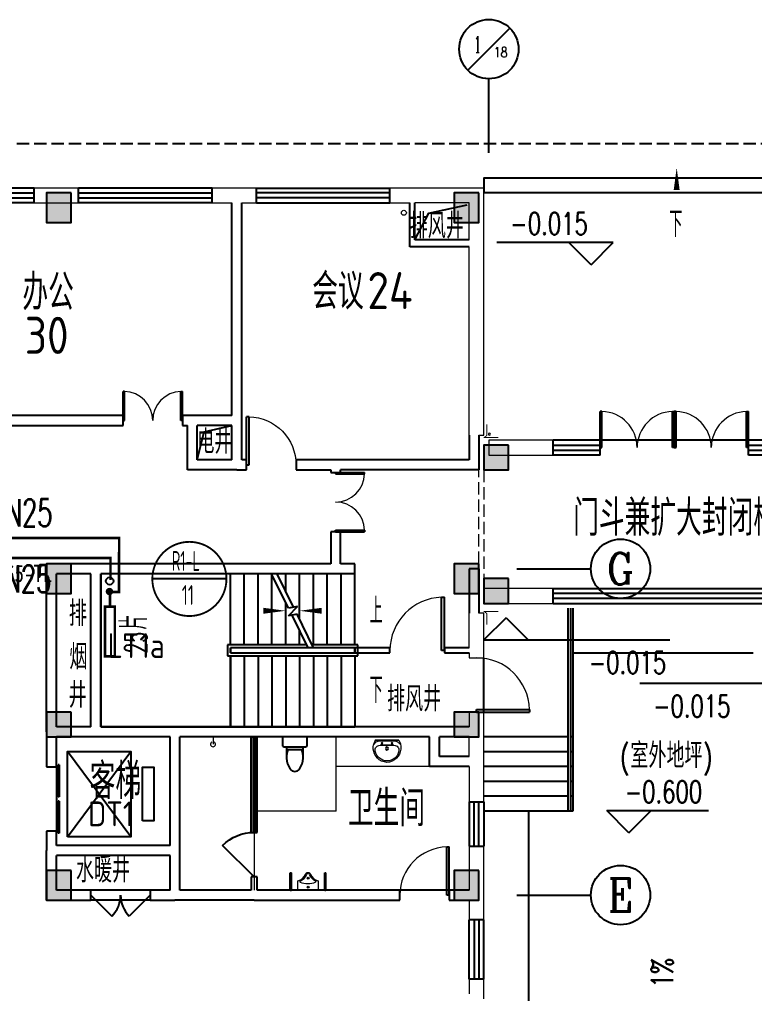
# Model space of a CAD drawing. Extents: x -70335 to 1144202, y 0 to 1100440.
# Drawn here: x 1048446 to 1063317, y 866563 to 886263 of the extents above; entities that cross this region are included whole.
import ezdxf
from ezdxf.enums import TextEntityAlignment as Align

# ---------------------------------------------------------------- set-up
doc = ezdxf.new("R2010")
doc.units = 0
doc.header["$LTSCALE"] = 1000
doc.linetypes.add('__DASH', pattern=[0.35, 0.25, -0.1])
doc.linetypes.add('DASH', pattern=[0.35, 0.25, -0.1])
for name, color, linetype in [('0-供暖管道管径标注', 4, 'Continuous'), ('2-房间名称', 7, 'Continuous'), ('3-建筑', 7, 'Continuous'), ('3-淡显', 8, 'Continuous'), ('AXIS_TEXT', 7, 'Continuous'), ('DIM_IDEN', 3, 'Continuous'), ('PIPE-暖供水', 1, 'Continuous'), ('PIPE-暖回支管', 4, 'DASH'), ('PIPE-暖回水', 1, 'DASH'), ('TEXT-散热器', 7, 'Continuous'), ('TH-散热器', 4, 'Continuous'), ('VPIPE-暖供水', 3, 'Continuous'), ('VPIPE-暖回水', 2, 'DASH'), ('抗震支吊架', 2, 'Continuous'), ('洁具', 7, 'Continuous')]:
    doc.layers.add(name, color=color, linetype=linetype)
doc.layers.add('3-深度淡显', color=252, linetype='Continuous', lineweight=0)
doc.styles.add('_TCH_AXIS', font='COMPLEX', dxfattribs={"bigfont": 'GBCBIG'})
doc.styles.add('_TCH_DIM', font='SIMPLEX', dxfattribs={"bigfont": 'GBCBIG'})
doc.styles.add('_THVAC_DIM', font='simplex.shx', dxfattribs={"width": 0.7, "height": 4.5, "bigfont": 'gbcbig.shx'})
doc.styles.add('A_DIM', font='simplex.shx', dxfattribs={"width": 0.7, "bigfont": 'gbcbig.shx'})
doc.styles.add('COMPLEX', font='COMPLEX')
doc.styles.add('kzcad', font='', dxfattribs={"width": 0.8})
doc.styles.get("Standard").update_dxf_attribs({"font": 'gbenor.shx', "bigfont": 'gbcbig.shx'})
doc.styles.add('设备标注', font='simplex.shx', dxfattribs={"width": 0.7, "bigfont": 'gbcbig.shx'})
doc.styles.get('kzcad').set_extended_font_data('SimSun')

# ---------------------------------------------------------------- blocks, each defined once
blk = doc.blocks.new('_E6')
for p, q in [((240, 0), (-240, 0)), ((-237, 0), (239, 0)), ((240, 0), (270, -79)), ((-213, -36), (-271, -91)), ((-240, 0), (-270, -79)), ((-179, -23), (181, -23)), ((141, -105), (-141, -105)), ((-141, -105), (141, -105)), ((217, -37), (274, -95))]:
    blk.add_line(p, q)
for centre, radius in [((-99, -65), 16.3), ((2, -172), 31.6), ((2, -172), 23), ((101, -65), 16.3)]:
    blk.add_circle(centre, radius)
for centre, radius, start, end in [((28, -152), 307, 166.1751, 244.7296), ((-141, -205), 100, 90, 190.5602), ((-179, -73), 50, 90, 133.181), ((-28, -152), 307, 297.0639, 13.8249), ((141, -205), 100, 349.4398, 90), ((181, -73), 50, 44.5607, 90), ((0, -179), 243, 190.5602, 349.4398), ((0, -201), 250, 245.8071, 296.4628), ((28, -152), 307, 266.589, 266.5936)]:
    blk.add_arc(centre, radius, start, end)
at = {"width": 0.8, "flags": 9}
for tag in ['XSIZE', 'YSIZE']:
    blk.add_attdef(tag, (0, 0), '', height=0.5, dxfattribs=at)
blk = doc.blocks.new('JB-LinYuTou')
blk.add_line((0, 0), (0, -150))
blk.add_arc((0, -150), 50, 120, 60)
blk = doc.blocks.new('$DorLib2D$00000001')
for p, q in [((0.45, 0.975), (0.5, 0.975)), ((0.45, 0), (0.45, 0.975)), ((0.5, 0), (0.5, 0.975)), ((0.5, 0), (0.45, 0))]:
    blk.add_line(p, q)
at = {"lineweight": 13}
blk.add_arc((0.475, 0), 0.975, 91.4693, 180, dxfattribs=at)
blk = doc.blocks.new('$DorLib2D$00000002')
for p, q in [((-0.5, 0), (-0.5, 0.4875)), ((-0.475, 0.4875), (-0.5, 0.4875)), ((-0.475, 0), (-0.475, 0.4875)), ((0.475, 0), (0.475, 0.4875)), ((0.475, 0.4875), (0.5, 0.4875)), ((0.5, 0), (0.5, 0.4875)), ((-0.5, 0), (-0.475, 0)), ((0.5, 0), (0.475, 0))]:
    blk.add_line(p, q)
at = {"lineweight": 13}
for centre, start, end in [((-0.4875, 0), 0, 88.53072), ((0.4875, 0), 91.46928, 180)]:
    blk.add_arc(centre, 0.4875, start, end, dxfattribs=at)
blk = doc.blocks.new('$plan$00002826')
at = {"layer": '洁具', "color": 7}
blk.add_line((-260, -140), (-260, 140), dxfattribs=at)
at = {"layer": '洁具'}
blk.add_line((-200, 170), (-200, -170), dxfattribs=at)
blk.add_lwpolyline([(-650, 92, 0.537872), (-650, -92, 0.149947), (-430, -170), (-200, -170), (-200, -220, 0.414214), (-170, -250), (-30, -250, 0.414214), (0, -220), (0, 220, 0.414214), (-30, 250), (-170, 250, 0.414214), (-200, 220), (-200, 170), (-430, 170, 0.149947)], format="xyb", close=True, dxfattribs=at)
at = {"layer": '洁具', "color": 7}
for centre, start, end in [((-413, -227), 67.4505, 91.4725), ((-413, 227), 268.6339, 292.5495)]:
    blk.add_arc(centre, 398, start, end, dxfattribs=at)
blk = doc.blocks.new('$TCHSYS$WIN2D')
for p, q in [((-0.5, 0.5), (0.5, 0.5)), ((-0.5, 0.5), (-0.5, -0.5)), ((0.5, 0.5), (0.5, -0.5)), ((0.5, 0.1667), (-0.5, 0.1667)), ((0.5, -0.1667), (-0.5, -0.1667)), ((-0.5, -0.5), (0.5, -0.5))]:
    blk.add_line(p, q)
blk = doc.blocks.new('$lvtry$00000222')
at = {"color": 0, "elevation": 0}
blk.add_lwpolyline([(-205, -191), (-205, 0), (205, 0), (205, -191, 0.268068), (51, -323, -0.317765), (0, -360, -0.317765), (-51, -323, 0.268068)], format="xyb", close=True, dxfattribs=at)
at = {"color": 0}
for centre in [(0, -60, 0), (0, -242, 0)]:
    blk.add_circle(centre, 20, dxfattribs=at)
for centre, radius, start, end in [((-152, -175, 0), 10, 114.1084, 248.1394), ((5, -526, 0), 395, 66.6675, 114.1084), ((-243, -401, 0), 233, 19.2639, 68.1394), ((243, -401, 0), 233, 110.4941, 160.7361), ((158, -173, 0), 10, 290.4941, 66.6675), ((0, -316, 0), 24, 199.2639, 269.4998), ((0, -316, 0), 24, 270.5002, 340.7361)]:
    blk.add_arc(centre, radius, start, end, dxfattribs=at)
for p in [(0, -60, 0), (0, -242, 0)]:
    blk.add_point(p, dxfattribs=at)
blk = doc.blocks.new('$DorLib2D$00000114')
at = {"color": 0}
blk.add_line((0.5, 0), (-0.207, 0.707), dxfattribs=at)
blk.add_arc((0.5, 0), 1, 135, 180, dxfattribs=at)
blk = doc.blocks.new('$DorLib2D$00000116')
at = {"color": 0}
for p, q in [((-0.5, 0), (-0.146, 0.354)), ((0.5, 0), (0.146, 0.354))]:
    blk.add_line(p, q, dxfattribs=at)
for centre, start, end in [((-0.5, 0), 0, 45), ((0.5, 0), 135, 180)]:
    blk.add_arc(centre, 0.5, start, end, dxfattribs=at)
blk = doc.blocks.new('$DORLIB2D$00000127')
at = {"color": 0}
for points in [[(-0.533, 0.795), (-0.533, 0.69)], [(-0.033, 0.795), (-0.533, 0.795)], [(-0.033, 0.795), (-0.033, 0.69)], [(0.533, 0.795), (0.033, 0.795)], [(0.033, 0.795), (0.033, 0.69)], [(0.533, 0.795), (0.533, 0.69)], [(-0.033, 0.69), (-0.533, 0.69)], [(0.533, 0.69), (0.033, 0.69)], [(0.5, 0.5), (-0.5, 0.5)]]:
    blk.add_lwpolyline(points, dxfattribs=at)
blk = doc.blocks.new('_AXISO')
blk.add_circle((0, 0), 0.5)
at = {"layer": 'AXIS_TEXT', "style": 'COMPLEX', "width": 1.041667}
blk.add_attdef('A', text='', height=0.56, dxfattribs=at).set_placement((-0.25, -0.28), (0.25, -0.28), align=Align.FIT)

msp = doc.modelspace()

# ---------------------------------------------------------------- hatches: boundary and pattern name
at = {"layer": '3-淡显'}
h = msp.add_hatch(color=256, dxfattribs=at)
h.dxf.hatch_style = 1
h.paths.add_polyline_path([(1049491.7, 882153.7), (1049491.7, 882753.7), (1048991.7, 882753.7), (1048991.7, 882153.7)])
h = msp.add_hatch(color=256, dxfattribs=at)
h.dxf.hatch_style = 1
h.paths.add_polyline_path([(1057741.7, 882753.7), (1057241.7, 882753.7), (1057241.7, 882153.7), (1057741.7, 882153.7)])
h = msp.add_hatch(color=256, dxfattribs=at)
h.dxf.hatch_style = 1
h.paths.add_polyline_path([(1057841.5, 877653.7), (1058341.5, 877653.7), (1058341.5, 877153.7), (1057841.5, 877153.7)])
h = msp.add_hatch(color=256, dxfattribs=at)
h.dxf.hatch_style = 1
h.paths.add_polyline_path([(1049491.7, 875253.7), (1048991.7, 875253.7), (1048991.7, 874653.7), (1049491.7, 874653.7)])
h = msp.add_hatch(color=256, dxfattribs=at)
h.dxf.hatch_style = 1
h.paths.add_polyline_path([(1057241.7, 874653.7), (1057741.7, 874653.7), (1057741.7, 875253.7), (1057241.7, 875253.7)])
h = msp.add_hatch(color=256, dxfattribs=at)
h.dxf.hatch_style = 1
h.paths.add_polyline_path([(1057840.5, 874953.7), (1058340.5, 874953.7), (1058340.5, 874453.7), (1057840.5, 874453.7)])
h = msp.add_hatch(color=256, dxfattribs=at)
h.dxf.hatch_style = 1
h.paths.add_polyline_path([(1049491.7, 872253.7), (1048991.7, 872253.7), (1048991.7, 871753.7), (1049491.7, 871753.7)])
h = msp.add_hatch(color=256, dxfattribs=at)
h.dxf.hatch_style = 1
h.paths.add_polyline_path([(1057741.7, 872253.7), (1057241.7, 872253.7), (1057241.7, 871753.7), (1057741.7, 871753.7)])
h = msp.add_hatch(color=256, dxfattribs=at)
h.dxf.hatch_style = 1
h.paths.add_polyline_path([(1049491.7, 869053.7), (1048991.7, 869053.7), (1048991.7, 868453.7), (1049491.7, 868453.7)])
h = msp.add_hatch(color=256, dxfattribs=at)
h.dxf.hatch_style = 1
h.paths.add_polyline_path([(1057741.7, 868453.7), (1057741.7, 869053.7), (1057241.7, 869053.7), (1057241.7, 868453.7)])
at = {"layer": 'VPIPE-暖回水', "linetype": 'DASH'}
msp.add_hatch(color=256, dxfattribs=at).paths.add_polyline_path([(1050265.8, 874768.2), (1050250.2, 874766.6), (1050235.3, 874761.7), (1050221.7, 874753.9), (1050210, 874743.4), (1050200.8, 874730.7), (1050194.5, 874716.4), (1050191.2, 874701), (1050191.2, 874685.4), (1050194.5, 874670), (1050200.8, 874655.7), (1050210, 874643), (1050221.7, 874632.5), (1050235.3, 874624.7), (1050250.2, 874619.8), (1050265.8, 874618.2), (1050281.4, 874619.8), (1050296.3, 874624.7), (1050309.9, 874632.5), (1050321.5, 874643), (1050330.7, 874655.7), (1050337.1, 874670), (1050340.4, 874685.4), (1050340.4, 874701), (1050337.1, 874716.4), (1050330.7, 874730.7), (1050321.5, 874743.4), (1050309.9, 874753.9), (1050296.3, 874761.7), (1050281.4, 874766.6)])

# ---------------------------------------------------------------- linework, layer by layer
at = {"layer": '2-房间名称'}
for p, q in [((1060458.5, 881753), (1058103, 881753)), ((1060008.5, 881303), (1059558.5, 881753)), ((1060008.5, 881303), (1060458.5, 881753)), ((1058288.7, 874164.2), (1057838.7, 873714.2)), ((1058288.7, 874164.2), (1058738.7, 873714.2)), ((1057838.7, 873714.2), (1061600.9, 873714.2)), ((1064574.1, 872835.7), (1060993, 872835.7))]:
    msp.add_line(p, q, dxfattribs=at)
at = {"layer": '2-房间名称', "color": 7}
msp.add_lwpolyline([(1061829.7, 868776.7, 0, 0, 0), (1061829.6, 865108.2, 0, 120, 0), (1061829.6, 865558.2, 0, 0, 0)], format="xyseb", dxfattribs=at)
at = {"layer": '3-建筑'}
for p, q in [((1057517.5, 885238.5), (1058366, 886087)), ((1057941.7, 883562.7), (1057941.7, 885062.7)), ((1065641.7, 882753.7), (1057841.7, 882753.7)), ((1052741.7, 878253.7), (1052741.7, 882553.7)), ((1052941.7, 878153.7), (1052941.7, 882553.7)), ((1056341.7, 881663.7), (1056341.7, 882553.7)), ((1056441.7, 881803.7), (1056441.7, 882553.7)), ((1057541.7, 881803.7), (1056441.7, 881803.7)), ((1057541.7, 881663.7), (1056341.7, 881663.7)), ((1050541.7, 878253.7), (1046841.7, 878253.7)), ((1050541.7, 878053.7), (1050541.7, 878253.7)), ((1051941.7, 878253.7), (1051741.7, 878253.7)), ((1051741.7, 878253.7), (1051741.7, 878053.7)), ((1052741.7, 878253.7), (1051941.7, 878253.7)), ((1046841.7, 878053.7), (1050541.7, 878053.7)), ((1051741.7, 878053.7), (1051841.7, 878053.7)), ((1051841.7, 877153.7), (1051841.7, 878053.7)), ((1052041.7, 877353.7), (1052041.7, 878053.7)), ((1052741.7, 878053.7), (1052041.7, 878053.7)), ((1052741.7, 877353.7), (1052741.7, 878053.7)), ((1052941.7, 877353.7), (1052941.7, 878153.7)), ((1057541.7, 877853.7), (1057541.7, 877353.7)), ((1057741.7, 877853.7), (1057741.7, 877153.7)), ((1061691.7, 877753.7), (1060191.7, 877753.7)), ((1063191.7, 877753.7), (1061691.7, 877753.7)), ((1052741.7, 877353.7), (1052041.7, 877353.7)), ((1053041.7, 877353.7), (1052941.7, 877353.7)), ((1053041.7, 877153.7), (1053041.7, 877353.7)), ((1054841.7, 877353.7), (1054041.7, 877353.7)), ((1054041.7, 877353.7), (1054041.7, 877153.7)), ((1057541.7, 877353.7), (1054841.7, 877353.7)), ((1052841.7, 877153.7), (1051841.7, 877153.7)), ((1052841.7, 877153.7), (1053041.7, 877153.7)), ((1054041.7, 877153.7), (1054741.7, 877153.7)), ((1054741.7, 877153.7), (1054741.7, 877103.7)), ((1054741.7, 877103.7), (1054941.7, 877103.7)), ((1054941.7, 877103.7), (1054941.7, 877153.7)), ((1057741.7, 877153.7), (1054941.7, 877153.7)), ((1054941.7, 875903.7), (1054741.7, 875903.7)), ((1054741.7, 875903.7), (1054741.7, 875253.7)), ((1054941.7, 875253.7), (1054941.7, 875903.7)), ((1049991.7, 875253.7), (1048991.7, 875253.7)), ((1048991.7, 871853.7), (1048991.7, 875253.7)), ((1054741.7, 875253.7), (1049991.7, 875253.7)), ((1055231.7, 875253.7), (1054941.7, 875253.7)), ((1055231.7, 875053.7), (1055231.7, 875253.7)), ((1057541.7, 875153.7), (1057541.7, 874253.7)), ((1057741.7, 875153.7), (1057541.7, 875153.7)), ((1057741.7, 875153.7), (1057741.7, 874253.7)), ((1058506.7, 875153.7), (1060006.7, 875153.7)), ((1049891.7, 875053.7), (1049191.7, 875053.7)), ((1049191.7, 871953.7), (1049191.7, 875053.7)), ((1049891.7, 871953.7), (1049891.7, 875053.7)), ((1052711.7, 875053.7), (1050091.7, 875053.7)), ((1050091.7, 875053.7), (1050091.7, 871953.7)), ((1054841.7, 875053.7), (1050091.7, 875053.7)), ((1050091.7, 871953.7), (1050091.7, 875053.7)), ((1053547, 875053.7), (1052711.7, 875053.7)), ((1052711.7, 873613.7), (1052711.7, 875053.7)), ((1052711.7, 873613.7), (1052711.7, 875053.7)), ((1052991.7, 873613.7), (1052991.7, 875053.7)), ((1053271.7, 873613.7), (1053271.7, 875053.7)), ((1053890.1, 874356.4), (1053547, 875053.7)), ((1053551.7, 873613.7), (1053551.7, 875044.2)), ((1055231.7, 875053.7), (1053658.5, 875053.7)), ((1053991.7, 874376.5), (1053658.5, 875053.7)), ((1053831.7, 874701.6), (1053831.7, 875053.7)), ((1054111.7, 874132.4), (1054111.7, 875053.7)), ((1054391.7, 873613.7), (1054391.7, 875053.7)), ((1054671.7, 873613.7), (1054671.7, 875053.7)), ((1055231.7, 875053.7), (1054841.7, 875053.7)), ((1054951.7, 873613.7), (1054951.7, 875053.7)), ((1055231.7, 873613.7), (1055231.7, 875053.7)), ((1053831.7, 873613.7), (1053831.7, 874475)), ((1053887.1, 874198.5), (1054073.3, 874392.6)), ((1054073.3, 874392.6), (1053890.1, 874356.4)), ((1059541.7, 874353.7), (1059541.7, 870253.7)), ((1059591.7, 874353.7), (1059591.7, 870253.7)), ((1059641.7, 874353.7), (1059641.7, 870253.7)), ((1054062.2, 874233.2), (1053887.1, 874198.5)), ((1054285, 873553.7), (1053960.6, 874213.1)), ((1054396.4, 873553.7), (1054062.2, 874233.2)), ((1054111.7, 873613.7), (1054111.7, 873905.9)), ((1054255.4, 873613.7), (1052651.7, 873613.7)), ((1052651.7, 873613.7), (1052651.7, 873393.7)), ((1054285, 873553.7), (1052711.7, 873553.7)), ((1054285, 873553.7), (1052711.7, 873553.7)), ((1052711.7, 873553.7), (1052711.7, 873453.7)), ((1052711.7, 873453.7), (1052711.7, 873553.7)), ((1055941.7, 873553.7), (1052711.7, 873553.7)), ((1052711.7, 873553.7), (1052711.7, 873453.7)), ((1055291.7, 873613.7), (1054366.9, 873613.7)), ((1055231.7, 873553.7), (1054396.4, 873553.7)), ((1055231.7, 873553.7), (1054396.4, 873553.7)), ((1055231.7, 873453.7), (1055231.7, 873553.7)), ((1055231.7, 873553.7), (1055231.7, 873453.7)), ((1055291.7, 873393.7), (1055291.7, 873613.7)), ((1055941.7, 873453.7), (1055941.7, 873553.7)), ((1057541.7, 873553.7), (1057041.7, 873553.7)), ((1057041.7, 873553.7), (1057041.7, 873453.7)), ((1052651.7, 873393.7), (1055291.7, 873393.7)), ((1052711.7, 873453.7), (1055231.7, 873453.7)), ((1052711.7, 873453.7), (1055231.7, 873453.7)), ((1052711.7, 873453.7), (1055941.7, 873453.7)), ((1052711.7, 873393.7), (1052711.7, 871953.7)), ((1052711.7, 871953.7), (1052711.7, 873393.7)), ((1052991.7, 873393.7), (1052991.7, 871953.7)), ((1053271.7, 873393.7), (1053271.7, 871953.7)), ((1053551.7, 873393.7), (1053551.7, 871953.7)), ((1053831.7, 873393.7), (1053831.7, 871953.7)), ((1054111.7, 873393.7), (1054111.7, 871953.7)), ((1054391.7, 873393.7), (1054391.7, 871953.7)), ((1054671.7, 873393.7), (1054671.7, 871953.7)), ((1054951.7, 873393.7), (1054951.7, 871953.7)), ((1055231.7, 873393.7), (1055231.7, 871953.7)), ((1057041.7, 873453.7), (1057541.7, 873453.7)), ((1057841.7, 872253.9), (1057841.7, 873353.9)), ((1049891.7, 871953.7), (1049191.7, 871953.7)), ((1050091.7, 871953.7), (1052711.7, 871953.7)), ((1051591.7, 871953.7), (1050091.7, 871953.7)), ((1053191.7, 871953.7), (1051591.7, 871953.7)), ((1052711.7, 871953.7), (1055231.7, 871953.7)), ((1056841.7, 871953.7), (1053191.7, 871953.7)), ((1057541.7, 871953.7), (1056841.7, 871953.7)), ((1048991.7, 871853.7), (1048991.7, 871148.2)), ((1049991.7, 871753.7), (1049191.7, 871753.7)), ((1049191.7, 871148.2), (1049191.7, 871753.7)), ((1051491.7, 871753.7), (1049991.7, 871753.7)), ((1051491.7, 869553.7), (1051491.7, 871753.7)), ((1051691.7, 869453.7), (1051691.7, 871753.7)), ((1053131.7, 871753.7), (1051691.7, 871753.7)), ((1053251.7, 871753.7), (1053131.7, 871753.7)), ((1056741.7, 871753.7), (1053251.7, 871753.7)), ((1056741.7, 871153.7), (1056741.7, 871753.7)), ((1056941.7, 871353.7), (1056941.7, 871753.7)), ((1057541.7, 871753.7), (1056941.7, 871753.7)), ((1059541.7, 871753.7), (1057841.7, 871753.7)), ((1059641.7, 871753.7), (1059591.7, 871753.7)), ((1049416.7, 869732.1), (1050696.7, 871458.6)), ((1050696.7, 869732.1), (1049416.7, 871458.6)), ((1057541.7, 871353.7), (1056941.7, 871353.7)), ((1048991.7, 871148.2), (1049191.7, 871148.2)), ((1057541.7, 871153.7), (1056741.7, 871153.7)), ((1049191.7, 869848.2), (1048991.7, 869848.2)), ((1048991.7, 869848.2), (1048991.7, 869453.7)), ((1049191.7, 869553.7), (1049191.7, 869848.2)), ((1051491.7, 869553.7), (1049191.7, 869553.7)), ((1048991.7, 868453.7), (1048991.7, 869453.7)), ((1051691.7, 868653.7), (1051691.7, 869453.7)), ((1049191.7, 868653.7), (1049191.7, 869353.7)), ((1051491.7, 869353.7), (1049191.7, 869353.7)), ((1051491.7, 868653.7), (1051491.7, 869353.7)), ((1053921.1, 868653.7), (1053921.1, 869003.7)), ((1053921.1, 869003.7), (1053946.1, 869003.7)), ((1053946.1, 868653.7), (1053946.1, 869003.7)), ((1054621.1, 868653.7), (1054621.1, 869003.7)), ((1054621.1, 869003.7), (1054646.1, 869003.7)), ((1054646.1, 868653.7), (1054646.1, 869003.7)), ((1053251.7, 868921.8), (1053131.7, 868921.8)), ((1053131.7, 868921.8), (1053131.7, 868653.7)), ((1053251.7, 868653.7), (1053251.7, 868921.8)), ((1049891.7, 868653.7), (1049191.7, 868653.7)), ((1051091.7, 868653.7), (1049891.7, 868653.7)), ((1049891.7, 868453.7), (1049891.7, 868653.7)), ((1051491.7, 868653.7), (1051091.7, 868653.7)), ((1051091.7, 868653.7), (1051091.7, 868453.7)), ((1053131.7, 868653.7), (1051691.7, 868653.7)), ((1056141.7, 868653.7), (1053251.7, 868653.7)), ((1053921.1, 868653.7), (1053946.1, 868653.7)), ((1054621.1, 868653.7), (1054646.1, 868653.7)), ((1056141.7, 868453.7), (1056141.7, 868653.7)), ((1057141.7, 868653.7), (1056141.7, 868653.7)), ((1057541.7, 868653.7), (1057141.7, 868653.7)), ((1057141.7, 868653.7), (1057141.7, 868453.7)), ((1048991.7, 868453.7), (1049891.7, 868453.7)), ((1051091.7, 868453.7), (1049891.7, 868453.7)), ((1051091.7, 868453.7), (1051591.7, 868453.7)), ((1053191.7, 868453.7), (1051591.7, 868453.7)), ((1053191.7, 868453.7), (1056141.7, 868453.7)), ((1057141.7, 868453.7), (1057541.7, 868453.7)), ((1058506.7, 868553.7), (1060006.7, 868553.7))]:
    msp.add_line(p, q, dxfattribs=at)
for points in [[(1061741.7, 882546.5, 0, 0, 0), (1061741.7, 883263.5, 0, 120, 0), (1061741.7, 882813.5, 0, 0, 0)], [(1055371.7, 872703.7, 0, 0, 0), (1051401.7, 872703.7, 0, 0, 0), (1051401.7, 874303.7, 0, 0, 0), (1053831.7, 874303.7, 0, 120, 0), (1053381.7, 874303.7, 0, 0, 0)], [(1055371.7, 874303.7, 0, 0, 0), (1054111.7, 874303.7, 0, 120, 0), (1054561.7, 874303.7, 0, 0, 0)]]:
    msp.add_lwpolyline(points, format="xyseb", dxfattribs=at)
for points in [[(1065641.7, 882753.7), (1065641.7, 883053.7), (1057841.7, 883053.7), (1057841.7, 882753.7)], [(1056441.7, 881803.7), (1056724.7, 882342.4), (1057501.7, 882513.7)], [(1052041.7, 877353.7), (1052180.8, 877919.6), (1052741.7, 878053.7)], [(1059541.7, 871453.7), (1057841.7, 871453.7)], [(1059641.7, 871453.7), (1059591.7, 871453.7)], [(1059541.7, 871153.7), (1057841.7, 871153.7)], [(1059641.7, 871153.7), (1059591.7, 871153.7)], [(1059541.7, 870853.7), (1057841.7, 870853.7)], [(1059641.7, 870853.7), (1059591.7, 870853.7)], [(1059541.7, 870553.7), (1057841.7, 870553.7)], [(1059641.7, 870553.7), (1059591.7, 870553.7)], [(1059641.7, 870253.7), (1057841.7, 870253.7)]]:
    msp.add_lwpolyline(points, dxfattribs=at)
at = {"layer": '3-建筑', "const_width": 20}
for points in [[(1057897.8, 878074.8), (1057897.8, 877847.9), (1057854.5, 877810.3), (1057897.8, 877810.4), (1058133.8, 877810.4)], [(1057897.8, 874021.7), (1057897.8, 874248.6), (1057854.5, 874286.2), (1057897.8, 874286.1), (1058133.8, 874286.1)]]:
    msp.add_lwpolyline(points, dxfattribs=at)
at = {"layer": '3-建筑'}
for points in [[(1049416.7, 869732.1), (1049416.7, 871458.6), (1050696.7, 871458.6), (1050696.7, 869732.1)], [(1050931.7, 870052.1), (1050931.7, 871138.6), (1051166.7, 871138.6), (1051166.7, 870052.1)]]:
    msp.add_lwpolyline(points, close=True, dxfattribs=at)
msp.add_circle((1057941.7, 885662.7), 600, dxfattribs=at)
at = {"layer": '3-淡显'}
for p, q in [((1060775.9, 869811.5), (1060325.9, 870261.5)), ((1060325.9, 870261.5), (1062385.9, 870261.5)), ((1060775.9, 869811.5), (1061225.9, 870261.5))]:
    msp.add_line(p, q, dxfattribs=at)
at = {"layer": '3-淡显', "linetype": '__DASH'}
msp.add_lwpolyline([(1029491.7, 883753.7), (1090041.7, 883753.7), (1090041.7, 879953.7)], dxfattribs=at)
at = {"layer": '3-淡显'}
for points in [[(1049491.7, 882753.7), (1048991.7, 882753.7), (1048991.7, 882153.7), (1049491.7, 882153.7)], [(1057741.7, 882753.7), (1057241.7, 882753.7), (1057241.7, 882153.7), (1057741.7, 882153.7)], [(1058341.5, 877653.8), (1057841.5, 877653.8), (1057841.5, 877153.8), (1058341.5, 877153.8)], [(1049491.7, 875253.7), (1048991.7, 875253.7), (1048991.7, 874653.7), (1049491.7, 874653.7)], [(1057741.7, 875253.7), (1057241.7, 875253.7), (1057241.7, 874653.7), (1057741.7, 874653.7)], [(1058341.5, 874953.8), (1057841.5, 874953.8), (1057841.5, 874453.8), (1058341.5, 874453.8)], [(1049491.7, 872253.7), (1048991.7, 872253.7), (1048991.7, 871753.7), (1049491.7, 871753.7)], [(1057741.7, 872253.7), (1057241.7, 872253.7), (1057241.7, 871753.7), (1057741.7, 871753.7)], [(1049491.7, 869053.7), (1048991.7, 869053.7), (1048991.7, 868453.7), (1049491.7, 868453.7)], [(1057741.7, 869053.7), (1057241.7, 869053.7), (1057241.7, 868453.7), (1057741.7, 868453.7)]]:
    msp.add_lwpolyline(points, close=True, dxfattribs=at)
for points in [[(1063291.7, 873448.5), (1059641.7, 873448.5)], [(1058741.7, 870253.7), (1058741.7, 866353.7)]]:
    msp.add_lwpolyline(points, dxfattribs=at)
at = {"layer": '3-深度淡显'}
for p, q in [((1049641.7, 882853.7), (1048741.7, 882853.7)), ((1048741.7, 882853.7), (1048741.7, 882553.7)), ((1049641.7, 882553.7), (1049641.7, 882853.7)), ((1052841.7, 882853.7), (1052341.7, 882853.7)), ((1052341.7, 882853.7), (1052341.7, 882553.7)), ((1053241.7, 882853.7), (1052841.7, 882853.7)), ((1053241.7, 882553.7), (1053241.7, 882853.7)), ((1056441.7, 882853.7), (1055941.7, 882853.7)), ((1055941.7, 882853.7), (1055941.7, 882553.7)), ((1057841.7, 882853.7), (1056441.7, 882853.7)), ((1057841.7, 881803.7), (1057841.7, 882853.7)), ((1048741.7, 882553.7), (1049641.7, 882553.7)), ((1052341.7, 882553.7), (1052741.7, 882553.7)), ((1052941.7, 882553.7), (1053241.7, 882553.7)), ((1055941.7, 882553.7), (1056341.7, 882553.7)), ((1057541.7, 882553.7), (1056441.7, 882553.7)), ((1057541.7, 881803.7), (1057541.7, 882553.7)), ((1057841.7, 877853.7), (1057841.7, 881803.7)), ((1057541.7, 877853.7), (1057541.7, 881663.7)), ((1057741.7, 877853.7), (1057841.7, 877853.7)), ((1059241.7, 877753.7), (1057941.7, 877753.7)), ((1057941.7, 877753.7), (1057941.7, 877453.7)), ((1059241.7, 877453.7), (1059241.7, 877753.7)), ((1057941.7, 877453.7), (1059241.7, 877453.7)), ((1059241.7, 874753.7), (1057841.7, 874753.7)), ((1057841.7, 874753.7), (1057841.7, 874453.7)), ((1059241.7, 874453.7), (1059241.7, 874753.7)), ((1057841.7, 874453.7), (1059241.7, 874453.7)), ((1057541.7, 873553.7), (1057541.7, 874253.7)), ((1057841.7, 874253.7), (1057741.7, 874253.7)), ((1057841.7, 873453.7), (1057841.7, 874253.7)), ((1057541.7, 873453.7), (1057541.7, 873353.9)), ((1057541.7, 873353.9), (1057841.7, 873353.9)), ((1057841.7, 873353.9), (1057841.7, 873453.7)), ((1057841.7, 872253.9), (1057541.7, 872253.9)), ((1057541.7, 872253.9), (1057541.7, 871953.7)), ((1057841.7, 871853.7), (1057841.7, 872253.9)), ((1053191.7, 871753.7), (1053191.7, 868653.7)), ((1054851.7, 870253.7), (1054851.7, 871753.7)), ((1057541.7, 871353.7), (1057541.7, 871753.7)), ((1057841.7, 871253.7), (1057841.7, 871853.7)), ((1057541.7, 871153.7), (1057541.7, 870440.5)), ((1057841.7, 870440.5), (1057841.7, 871253.7)), ((1057541.7, 870440.5), (1057841.7, 870440.5)), ((1054851.7, 870253.7), (1053191.7, 870253.7)), ((1057841.7, 869540.5), (1057541.7, 869540.5)), ((1057541.7, 869540.5), (1057541.7, 868653.7)), ((1057841.7, 868553.7), (1057841.7, 869540.5)), ((1057541.7, 868453.7), (1057541.7, 868053.7)), ((1057841.7, 868053.7), (1057841.7, 868553.7)), ((1057541.7, 868053.7), (1057841.7, 868053.7)), ((1057841.7, 866853.7), (1057541.7, 866853.7)), ((1057541.7, 866853.7), (1057541.7, 866553.7)), ((1057841.7, 866453.7), (1057841.7, 866853.7))]:
    msp.add_line(p, q, dxfattribs=at)
at = {"layer": '3-深度淡显', "linetype": 'DASH'}
for p, q in [((1057741.7, 875253.7), (1057741.7, 877195.3)), ((1057841.7, 877153.7), (1057841.7, 874953.7))]:
    msp.add_line(p, q, dxfattribs=at)
at = {"layer": '3-深度淡显', "color": 0}
msp.add_lwpolyline([(1057972, 877876.8, 1), (1057932, 877876.8, 1)], format="xyb", close=True, dxfattribs=at)
at = {"layer": '3-深度淡显'}
msp.add_lwpolyline([(1056741.7, 871753.7), (1056741.7, 871153.7), (1054851.7, 871153.7), (1054851.7, 871753.7)], dxfattribs=at)
msp.add_circle((1056223.2, 882353.7), 50, dxfattribs=at)
at = {"layer": 'DIM_IDEN'}
msp.add_line((1052633, 874947.5), (1051133, 874947.5), dxfattribs=at)
at = {"layer": 'DIM_IDEN', "const_width": 37.5}
msp.add_lwpolyline([(1052633, 874947.5, 1), (1051133, 874947.5, 1)], format="xyb", close=True, dxfattribs=at)
at = {"layer": 'PIPE-暖供水', "linetype": 'Continuous', "const_width": 52.5}
msp.add_lwpolyline([(1050269.6, 874681.1), (1050458.4, 874681.1), (1050462.9, 875776.4), (1047442.3, 875776.4)], dxfattribs=at)
at = {"layer": 'PIPE-暖回支管', "linetype": 'DASH', "const_width": 52.5}
msp.add_lwpolyline([(1050274.7, 874649.1), (1050274.7, 874384.5)], dxfattribs=at)
at = {"layer": 'PIPE-暖回水', "linetype": 'DASH', "const_width": 52.5}
msp.add_lwpolyline([(1046942.3, 875370.8), (1050286.7, 875372.3), (1050286.7, 874926.9)], dxfattribs=at)
at = {"layer": 'TH-散热器', "const_width": 52.5}
msp.add_lwpolyline([(1050374.7, 874384.5), (1050374.7, 873384.5), (1050174.7, 873384.5), (1050174.7, 874384.5)], close=True, dxfattribs=at)
at = {"layer": 'VPIPE-暖供水', "linetype": 'Continuous'}
msp.add_circle((1050270.6, 874905.5), 75, dxfattribs=at)

# ---------------------------------------------------------------- block references
at = {"layer": '3-建筑'}
for name, p, xscale, yscale, zscale, rotation in [('$TCHSYS$WIN2D', (1047391.7, 882703.7), 2700, 300, 2700, 180), ('$TCHSYS$WIN2D', (1050991.7, 882703.7), 2700, 300, 2700, 180), ('$TCHSYS$WIN2D', (1054591.7, 882703.7), -2700, 300, -2700, 180), ('$DorLib2D$00000002', (1051141.7, 878153.7), -1200, -1200, -1200, 180), ('$DorLib2D$00000001', (1053541.7, 877253.7), 1000, -1000, 1000, 180), ('$DorLib2D$00000002', (1060941.7, 877603.7), -1500, -1500, -1500, 179.9999997403666), ('$DorLib2D$00000002', (1062441.7, 877603.7), -1500, -1500, -1500, 179.9999997403666), ('$TCHSYS$WIN2D', (1059716.7, 877603.7), 950.0000019298168, 300, 950.0000019298168, 179.9999997403667), ('$TCHSYS$WIN2D', (1063666.7, 877603.7), 950.0000019386644, 300, 950.0000019386644, 179.9999997403667), ('$DorLib2D$00000002', (1054841.7, 876503.7), 1200, 1200, 199.9999987625924, 270.000000010183), ('$TCHSYS$WIN2D', (1061691.7, 874603.7), 4900.000003879715, -300, 4900.000003879715, 359.9999999210233), ('$DorLib2D$00000001', (1056491.7, 873503.7), -1100, -1100, -1100, 179.9999997194293), ('$DorLib2D$00000001', (1057691.7, 872803.9), -1100, -1100, -1100, 90), ('$TCHSYS$WIN2D', (1053191.7, 870787.8), 1931.930024386034, 120, 1931.930024386034, 90), ('$DORLIB2D$00000127', (1049091.7, 870498.2), 1300, -200, 200, 90), ('$TCHSYS$WIN2D', (1057691.7, 869990.5), -900, 300, -900, 90), ('$DorLib2D$00000114', (1053191.7, 869371.8), -900, 900, -900, 90), ('$DorLib2D$00000001', (1056641.7, 868553.7), -1000, -1000, -1000, 180), ('$DorLib2D$00000116', (1050491.7, 868553.7), 1200, 1200, 200, 180.0000000000027), ('$TCHSYS$WIN2D', (1057691.7, 867453.7), 1200, -300, 1200, 90)]:
    msp.add_blockref(name, p, dxfattribs=dict(at, xscale=xscale, yscale=yscale, zscale=zscale, rotation=rotation))
ref = msp.add_blockref('_AXISO', (1060606.7, 875153.7), dxfattribs=dict(at, xscale=1200, yscale=1200, zscale=1200))
ref.add_attrib('A', 'G', dxfattribs={"layer": 'AXIS_TEXT', "height": 637.8, "style": '_TCH_AXIS'}).set_placement((1060333.3, 874834.8), (1060880, 874834.8), align=Align.FIT)
ref = msp.add_blockref('_AXISO', (1060606.7, 868553.7), dxfattribs=dict(at, xscale=1200, yscale=1200, zscale=1200))
ref.add_attrib('A', 'E', dxfattribs={"layer": 'AXIS_TEXT', "height": 668.2, "style": '_TCH_AXIS'}).set_placement((1060352.1, 868219.6), (1060861.2, 868219.6), align=Align.FIT)
at = {"layer": '3-深度淡显'}
msp.add_blockref('JB-LinYuTou', (1052361.7, 871753.7), dxfattribs=at)
for name, p, rotation in [('$plan$00002826', (1054016, 871753.7), 90), ('$lvtry$00000222', (1054283.6, 868653.7, 0), 179.999999999212)]:
    msp.add_blockref(name, p, dxfattribs=dict(at, rotation=rotation))
at = {"layer": '3-深度淡显', "xscale": -1}
msp.add_blockref('_E6', (1055881.6, 871689.3), dxfattribs=at)

# ---------------------------------------------------------------- texts
at = {"layer": '0-供暖管道管径标注', "color": 251, "style": '设备标注', "width": 0.65}
for p in [(1047839.9, 876011.5), (1047816.9, 874675)]:
    msp.add_text('DN25', height=550, dxfattribs=at).set_placement(p)
at = {"layer": '2-房间名称', "color": 7}
for s, height, style, width, p in [('下', 525, 'A_DIM', 0.7, (1061592.7, 881864)), ('-0.015', 446.25, '_TCH_DIM', 0.705882, (1058376, 881910.5)), ('上', 525, 'A_DIM', 0.7, (1055529.2, 874041.2)), ('-0.015', 446.25, '_TCH_DIM', 0.705882, (1059965.9, 873031.7)), ('下', 525, 'A_DIM', 0.7, (1055529.2, 872441.2)), ('-0.015', 446.25, '_TCH_DIM', 0.705882, (1061266, 872153.2)), ('-0.600', 446.25, '_TCH_DIM', 0.705882, (1060690.9, 870419))]:
    msp.add_text(s, height=height, dxfattribs=dict(at, style=style, width=width)).set_placement(p)
at = {"layer": '2-房间名称'}
for s, height, p in [('办公', 723.4, (1048503.9, 880384.3)), ('会议', 723.4, (1054367.8, 880402.5)), ('24', 750, (1055484.2, 880404.3)), ('30', 750, (1048553, 879499.2)), ('电井', 482.27, (1052041.7, 877483.5)), ('门斗兼扩大封闭楼梯间', 723.4, (1059646.5, 875819.7)), ('排', 506.4, (1049444.5, 873994.6)), ('LT1a', 500, (1050228.7, 873348.5)), ('烟', 506.4, (1049455.6, 873117.9)), ('井', 506.4, (1049438.9, 872344.3)), ('客梯', 723.4, (1049865.7, 870495.3)), ('卫生间', 723.4, (1055088.7, 869944.6)), ('DT1', 500, (1049834.3, 869946.6)), ('水暖井', 506.38, (1049589.2, 868809.1))]:
    msp.add_text(s, height=height, dxfattribs=at).set_placement(p)
at = {"layer": '2-房间名称', "color": 7, "style": '_TCH_DIM'}
msp.add_text('排风井', height=506.38, dxfattribs=at).set_placement((1055882.5, 872267.4))
at = {"layer": '2-房间名称', "color": 7, "style": '_TCH_DIM', "width": 0.705882}
msp.add_text('1%%%', height=446.25, rotation=89.99945, dxfattribs=at).set_placement((1061672.1, 866687.4))
at = {"layer": '3-建筑', "color": 7, "style": '_TCH_AXIS'}
for s, height, p, p2 in [('1', 327.9, (1057642.9, 885597.1), (1057783.4, 885597.1)), ('18', 202.93, (1058039.7, 885500.4), (1058319.9, 885500.4))]:
    msp.add_text(s, height=height, dxfattribs=at).set_placement(p, p2, align=Align.FIT)
at = {"layer": '3-建筑'}
msp.add_text('排风井', height=506.38, dxfattribs=at).set_placement((1056341.7, 881836.3))
at = {"layer": '3-淡显', "color": 7, "style": '_TCH_DIM', "width": 0.705882}
for s, p in [('(', (1060596.2, 871122.7)), (')', (1062280.7, 871122.7))]:
    msp.add_text(s, height=446.2, dxfattribs=at).set_placement(p)
at = {"layer": '3-淡显', "color": 7, "style": '_TCH_DIM'}
msp.add_text('室外地坪', height=506.38, dxfattribs=at).set_placement((1060806.2, 871122.7))
at = {"layer": 'DIM_IDEN'}
for s, width, p, p2 in [('R1-L', 0.67115, (1051526.5, 875111.6), (1052097, 875111.6)), ('11', 0.868429, (1051729.2, 874423.2), (1051975.3, 874423.2))]:
    msp.add_text(s, height=400, dxfattribs=dict(at, width=width)).set_placement(p, p2, align=Align.FIT)
at = {"layer": 'TEXT-散热器', "style": '_THVAC_DIM'}
for s, height, width, p in [('片', 525, 0.8, (1051023.9, 873923.7, -900)), ('25', 446.25, 0.564706, (1051023.9, 873443.7, -900))]:
    msp.add_text(s, height=height, rotation=90, dxfattribs=dict(at, width=width)).set_placement(p)
at = {"layer": '抗震支吊架', "color": 2, "style": 'kzcad', "width": 0.8}
msp.add_text('CNS-DN65-TL', height=350, rotation=359.88539, dxfattribs=at).set_placement((1048059.4, 874885.3), align=Align.CENTER)

doc.saveas('drawing.dxf')
